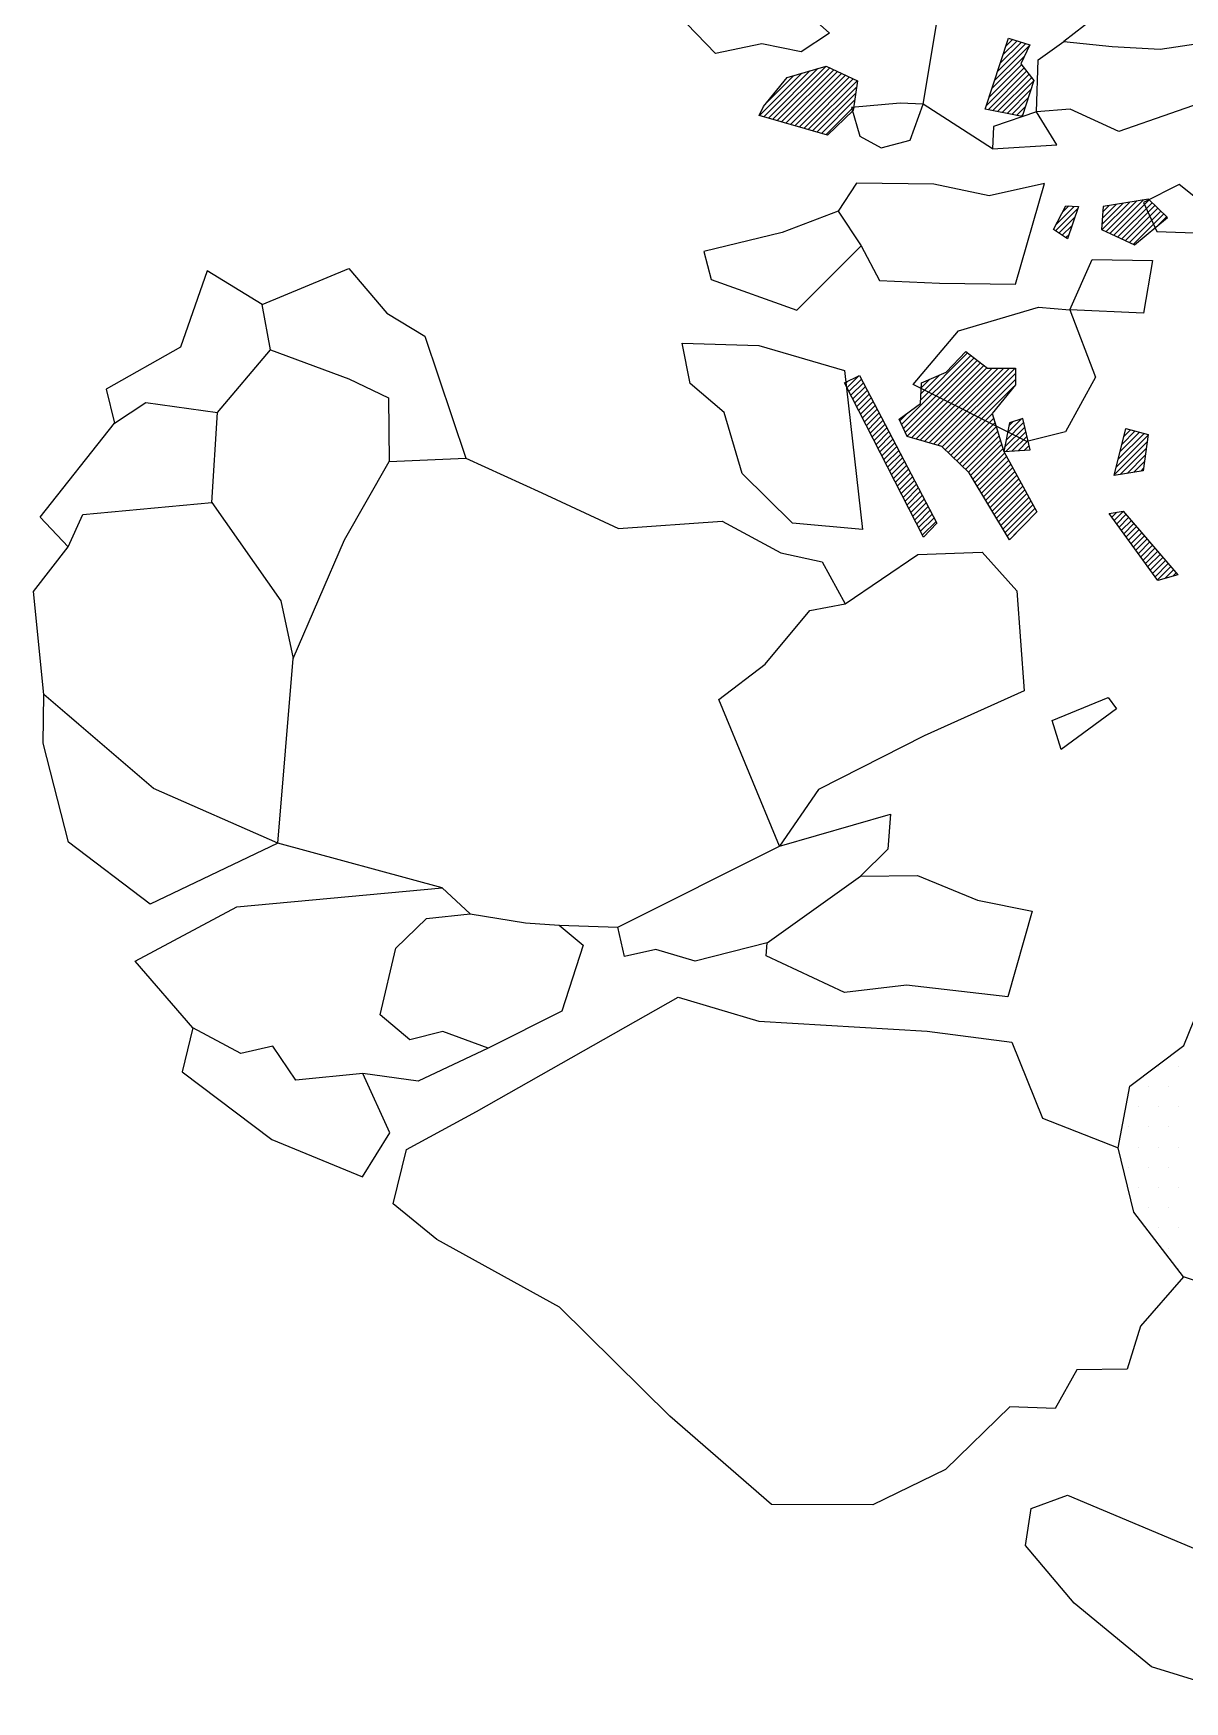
# Model space of a CAD drawing. Header units: metres. Extents: x 122 to 342, y -2090 to -1658.
# Drawn here: x 122.2 to 193.5, y -2085.6 to -1982.3 of the extents above; entities that cross this region are included whole.
import ezdxf

# ---------------------------------------------------------------- set-up
doc = ezdxf.new("R2010")
doc.units = ezdxf.units.M
doc.header["$LTSCALE"] = 25
doc.header["$MEASUREMENT"] = 0
doc.layers.get('0').update_dxf_attribs({"linetype": 'CONTINUOUS'})
for name, color, linetype in [('KNOCHEN', 2, 'CONTINUOUS'), ('KNOCHENSCHRAFF', 2, 'CONTINUOUS'), ('STEINE', 4, 'CONTINUOUS'), ('STEINESCHRAFF', 4, 'CONTINUOUS')]:
    doc.layers.add(name, color=color, linetype=linetype)

# ---------------------------------------------------------------- blocks, each defined once
blk = doc.blocks.new('*X1')
at = {"color": 0}
for p, q in [((181.72, -1985.21), (183.89, -1983.04)), ((181.89, -1984.68), (183.64, -1982.94)), ((182.06, -1984.16), (183.37, -1982.86)), ((182.23, -1983.63), (183.1, -1982.77)), ((182.41, -1983.11), (182.83, -1982.69)), ((167.43, -1987.47), (170.28, -1984.63)), ((167.71, -1987.55), (170.78, -1984.48)), ((167.98, -1987.63), (171.28, -1984.33)), ((168.25, -1987.71), (171.52, -1984.45)), ((168.53, -1987.79), (171.76, -1984.56)), ((168.8, -1987.87), (172, -1984.67)), ((181.2, -1986.79), (183.54, -1984.45)), ((181.31, -1987.04), (183.69, -1984.65)), ((181.38, -1986.26), (183.38, -1984.25)), ((181.55, -1985.73), (183.56, -1983.72)), ((167.16, -1987.4), (169.78, -1984.78)), ((167.53, -1986.67), (169.27, -1984.93)), ((169.08, -1987.95), (172.24, -1984.79)), ((169.35, -1988.03), (172.48, -1984.9)), ((169.62, -1988.11), (172.72, -1985.02)), ((169.9, -1988.19), (172.96, -1985.13)), ((170.17, -1988.27), (173.2, -1985.24)), ((170.45, -1988.35), (173.17, -1985.63)), ((181.6, -1987.09), (183.85, -1984.84)), ((181.9, -1987.15), (184.01, -1985.04)), ((182.19, -1987.21), (184.13, -1985.27)), ((170.72, -1988.43), (173.11, -1986.04)), ((170.99, -1988.51), (173.05, -1986.45)), ((182.49, -1987.27), (183.96, -1985.79)), ((182.78, -1987.33), (183.8, -1986.31)), ((171.27, -1988.59), (173, -1986.86)), ((183.07, -1987.39), (183.63, -1986.83)), ((183.37, -1987.45), (183.47, -1987.35)), ((185.92, -1993.38), (186.31, -1992.99)), ((188.35, -1994.14), (189.65, -1992.84)), ((188.36, -1994.48), (190.07, -1992.77)), ((188.38, -1993.76), (189.23, -1992.91)), ((188.4, -1993.37), (188.8, -1992.97)), ((188.6, -1994.59), (190.49, -1992.7)), ((188.85, -1994.7), (190.91, -1992.63)), ((189.09, -1994.81), (191.28, -1992.62)), ((189.33, -1994.92), (191.46, -1992.79)), ((189.58, -1995.03), (191.64, -1992.97)), ((185.48, -1994.53), (186.86, -1993.16)), ((185.54, -1994.11), (186.64, -1993.02)), ((185.69, -1994.67), (186.68, -1993.69)), ((189.82, -1995.14), (191.82, -1993.14)), ((190.06, -1995.25), (192, -1993.31)), ((190.31, -1995.36), (192.18, -1993.49)), ((191.88, -1994.14), (192.36, -1993.66)), ((185.9, -1994.81), (186.5, -1994.22)), ((186.12, -1994.95), (186.32, -1994.75)), ((175.96, -2006.53), (180.24, -2002.24)), ((177.14, -2004.99), (180.04, -2002.09)), ((176.07, -2006.77), (180.44, -2002.4)), ((176.18, -2007.01), (180.64, -2002.55)), ((176.3, -2007.25), (180.84, -2002.71)), ((176.56, -2007.34), (181.04, -2002.86)), ((176.84, -2007.42), (181.24, -2003.01)), ((177.11, -2007.5), (181.57, -2003.03)), ((177.38, -2007.58), (181.93, -2003.03)), ((177.66, -2007.65), (182.28, -2003.04)), ((177.93, -2007.73), (182.63, -2003.04)), ((178.21, -2007.81), (182.98, -2003.04)), ((172.47, -2004.01), (172.63, -2003.84)), ((172.59, -2004.24), (173.34, -2003.49)), ((172.7, -2004.48), (173.47, -2003.71)), ((172.82, -2004.71), (173.59, -2003.94)), ((172.94, -2004.94), (173.71, -2004.18)), ((177.15, -2004.63), (178.32, -2003.45)), ((177.17, -2004.26), (177.7, -2003.72)), ((178.47, -2007.9), (183, -2003.37)), ((178.65, -2008.08), (183, -2003.73)), ((178.83, -2008.25), (182.91, -2004.17)), ((173.06, -2005.18), (173.83, -2004.41)), ((173.18, -2005.41), (173.96, -2004.64)), ((173.3, -2005.65), (174.08, -2004.87)), ((173.42, -2005.88), (174.2, -2005.1)), ((173.54, -2006.11), (174.32, -2005.34)), ((173.66, -2006.35), (174.44, -2005.57)), ((173.78, -2006.58), (174.56, -2005.8)), ((173.9, -2006.82), (174.68, -2006.03)), ((174.02, -2007.05), (174.81, -2006.26)), ((175.84, -2006.29), (176.32, -2005.82)), ((179.01, -2008.42), (181.57, -2005.86)), ((179.19, -2008.6), (181.66, -2006.13)), ((179.37, -2008.77), (181.74, -2006.4)), ((182.42, -2007.49), (183.51, -2006.39)), ((182.51, -2007.04), (183.38, -2006.18)), ((182.6, -2006.6), (182.87, -2006.34)), ((174.14, -2007.28), (174.93, -2006.5)), ((174.26, -2007.52), (175.05, -2006.73)), ((174.38, -2007.75), (175.17, -2006.96)), ((174.5, -2007.99), (175.29, -2007.19)), ((174.62, -2008.22), (175.41, -2007.42)), ((179.55, -2008.95), (181.82, -2006.67)), ((179.73, -2009.12), (181.9, -2006.95)), ((179.91, -2009.3), (181.99, -2007.22)), ((182.33, -2007.93), (183.58, -2006.68)), ((182.43, -2008.18), (183.65, -2006.97)), ((182.81, -2008.16), (183.72, -2007.25)), ((189.26, -2009.14), (191.21, -2007.18)), ((189.37, -2008.67), (190.97, -2007.07)), ((189.49, -2008.2), (190.69, -2007)), ((189.6, -2007.73), (190.41, -2006.92)), ((189.72, -2007.26), (190.13, -2006.85)), ((189.84, -2006.79), (189.85, -2006.78)), ((174.74, -2008.45), (175.54, -2007.66)), ((174.86, -2008.69), (175.66, -2007.89)), ((174.98, -2008.92), (175.78, -2008.12)), ((175.1, -2009.15), (175.9, -2008.35)), ((180.09, -2009.47), (182.07, -2007.49)), ((180.23, -2009.68), (182.15, -2007.76)), ((180.36, -2009.9), (182.23, -2008.03)), ((180.5, -2010.12), (182.33, -2008.29)), ((183.19, -2008.14), (183.78, -2007.54)), ((183.56, -2008.11), (183.85, -2007.83)), ((189.14, -2009.61), (191.15, -2007.59)), ((189.48, -2009.62), (191.1, -2008)), ((189.91, -2009.55), (191.04, -2008.41)), ((175.22, -2009.39), (176.02, -2008.59)), ((175.34, -2009.62), (176.14, -2008.82)), ((175.46, -2009.86), (176.26, -2009.05)), ((175.58, -2010.09), (176.39, -2009.28)), ((175.7, -2010.32), (176.51, -2009.51)), ((180.63, -2010.34), (182.46, -2008.51)), ((180.76, -2010.56), (182.58, -2008.74)), ((180.9, -2010.78), (182.71, -2008.97)), ((181.03, -2011), (182.83, -2009.2)), ((181.16, -2011.22), (182.96, -2009.43)), ((190.33, -2009.48), (190.99, -2008.82)), ((190.76, -2009.4), (190.93, -2009.23)), ((175.82, -2010.56), (176.63, -2009.75)), ((175.94, -2010.79), (176.75, -2009.98)), ((176.06, -2011.03), (176.87, -2010.21)), ((176.18, -2011.26), (176.99, -2010.44)), ((181.3, -2011.44), (183.08, -2009.66)), ((181.43, -2011.66), (183.21, -2009.89)), ((181.56, -2011.88), (183.33, -2010.11)), ((181.69, -2012.1), (183.46, -2010.34)), ((176.3, -2011.49), (177.11, -2010.67)), ((176.41, -2011.73), (177.24, -2010.91)), ((176.53, -2011.96), (177.36, -2011.14)), ((176.65, -2012.19), (177.48, -2011.37)), ((181.83, -2012.32), (183.58, -2010.57)), ((181.96, -2012.55), (183.71, -2010.8)), ((182.09, -2012.77), (183.83, -2011.03)), ((182.23, -2012.99), (183.95, -2011.26)), ((182.36, -2013.21), (184.08, -2011.49)), ((176.77, -2012.43), (177.6, -2011.6)), ((176.89, -2012.66), (177.72, -2011.83)), ((177.01, -2012.9), (177.84, -2012.07)), ((177.13, -2013.13), (177.97, -2012.3)), ((177.25, -2013.36), (178.09, -2012.53)), ((182.49, -2013.43), (184.2, -2011.72)), ((188.82, -2012.05), (188.84, -2012.03)), ((188.97, -2012.25), (189.27, -2011.95)), ((189.12, -2012.46), (189.69, -2011.89)), ((189.27, -2012.66), (189.85, -2012.08)), ((189.42, -2012.87), (190.01, -2012.27)), ((189.57, -2013.07), (190.18, -2012.46)), ((182.63, -2013.65), (183.15, -2013.13)), ((189.72, -2013.28), (190.34, -2012.65)), ((189.86, -2013.48), (190.5, -2012.84)), ((190.01, -2013.69), (190.67, -2013.03)), ((190.16, -2013.89), (190.83, -2013.22)), ((190.31, -2014.09), (190.99, -2013.41)), ((190.46, -2014.3), (191.15, -2013.6)), ((190.61, -2014.5), (191.32, -2013.79)), ((190.76, -2014.71), (191.48, -2013.99)), ((190.91, -2014.91), (191.64, -2014.18)), ((191.05, -2015.12), (191.81, -2014.37)), ((191.2, -2015.32), (191.97, -2014.56)), ((191.35, -2015.53), (192.13, -2014.75)), ((191.5, -2015.73), (192.3, -2014.94)), ((191.65, -2015.94), (192.46, -2015.13)), ((191.8, -2016.14), (192.62, -2015.32)), ((192.25, -2016.05), (192.78, -2015.51)), ((192.75, -2015.9), (192.95, -2015.7))]:
    blk.add_line(p, q, dxfattribs=at)
blk = doc.blocks.new('*X33')
at = {"color": 0}
for p, q in [((191.875, -2046.25), (191.875, -2046.25)), ((193.125, -2046.25), (193.125, -2046.25)), ((191.25, -2047.5), (191.25, -2047.5)), ((192.5, -2047.5), (192.5, -2047.5)), ((190.625, -2048.75), (190.625, -2048.75)), ((191.875, -2048.75), (191.875, -2048.75)), ((193.125, -2048.75), (193.125, -2048.75)), ((190, -2050), (190, -2050)), ((191.25, -2050), (191.25, -2050)), ((192.5, -2050), (192.5, -2050)), ((190.625, -2051.25), (190.625, -2051.25)), ((191.875, -2051.25), (191.875, -2051.25)), ((193.125, -2051.25), (193.125, -2051.25)), ((190, -2052.5), (190, -2052.5)), ((191.25, -2052.5), (191.25, -2052.5)), ((192.5, -2052.5), (192.5, -2052.5)), ((190.625, -2053.75), (190.625, -2053.75)), ((191.875, -2053.75), (191.875, -2053.75)), ((193.125, -2053.75), (193.125, -2053.75)), ((191.25, -2055), (191.25, -2055)), ((192.5, -2055), (192.5, -2055)), ((191.875, -2056.25), (191.875, -2056.25)), ((193.125, -2056.25), (193.125, -2056.25)), ((192.5, -2057.5), (192.5, -2057.5)), ((193.125, -2058.75), (193.125, -2058.75))]:
    blk.add_line(p, q, dxfattribs=at)

msp = doc.modelspace()

# ---------------------------------------------------------------- linework, layer by layer
at = {"layer": 'KNOCHEN'}
for points in [[(181.13, -1987), (182.57, -1982.61), (183.9, -1983.02), (183.33, -1984.19), (184.15, -1985.22), (183.43, -1987.46), (181.13, -1987)], [(167.4, -1986.83), (168.88, -1985.04), (171.28, -1984.33), (173.22, -1985.25), (172.96, -1987.09), (171.38, -1988.62), (167.14, -1987.39), (167.4, -1986.83)], [(186.9, -1993.03), (186.23, -1995.02), (185.36, -1994.46), (186.13, -1992.98), (186.9, -1993.03)], [(188.43, -1993.03), (188.32, -1994.46), (190.37, -1995.39), (192.41, -1993.7), (191.24, -1992.58), (188.43, -1993.03)], [(182.63, -2013.66), (180.13, -2009.52), (178.45, -2007.88), (176.31, -2007.27), (175.8, -2006.19), (177.13, -2005.22), (177.18, -2003.95), (178.71, -2003.29), (179.94, -2002.01), (181.27, -2003.03), (183, -2003.04), (183, -2004.06), (181.57, -2005.84), (182.28, -2008.19), (184.32, -2011.92), (182.63, -2013.66)], [(177.32, -2013.5), (172.43, -2003.94), (173.35, -2003.48), (178.14, -2012.63), (177.32, -2013.5)], [(182.28, -2008.19), (183.91, -2008.09), (183.46, -2006.15), (182.64, -2006.41), (182.28, -2008.19)], [(189.12, -2009.68), (189.84, -2006.77), (191.22, -2007.13), (190.91, -2009.38), (189.12, -2009.68)], [(191.82, -2016.17), (188.81, -2012.03), (189.68, -2011.88), (193.05, -2015.82), (191.82, -2016.17)]]:
    msp.add_lwpolyline(points, dxfattribs=at)
at = {"layer": 'STEINE'}
for points in [[(181.59, -1989.45), (177.3, -1986.69), (178.18, -1981.38), (180.79, -1977.55), (183.86, -1974.54), (178.75, -1971.42), (182.43, -1969.95), (184.83, -1968.83), (187.89, -1971.28), (191.67, -1975.63), (189.88, -1979.61), (188.55, -1980.83), (185.99, -1982.82)], [(170.52, -1979.38), (170.16, -1981.11), (171.49, -1982.29), (169.75, -1983.46), (167.3, -1982.95), (164.44, -1983.56), (162.66, -1981.72), (159.85, -1980.39), (161.79, -1977.02), (164.71, -1975.95), (170.52, -1979.38)], [(184.3, -1987.16), (184.41, -1983.94), (185.99, -1982.82), (189, -1983.13), (191.96, -1983.29), (195.69, -1982.73), (195.79, -1986.15), (189.4, -1988.39), (186.39, -1987.01), (184.3, -1987.16)], [(172.86, -1986.89), (173.37, -1988.67), (174.7, -1989.39), (176.48, -1988.93), (177.3, -1986.69), (175.87, -1986.64), (172.86, -1986.89)], [(181.64, -1988.07), (181.59, -1989.45), (185.57, -1989.2), (184.3, -1987.16), (181.64, -1988.07)], [(183.01, -1997.83), (184.8, -1991.6), (181.38, -1992.36), (177.96, -1991.64), (173.16, -1991.59), (172.04, -1993.32), (173.46, -1995.47), (174.58, -1997.61), (178.31, -1997.77), (183.01, -1997.83)], [(172.04, -1993.32), (168.56, -1994.64)], [(168.56, -1994.64), (163.71, -1995.81), (164.17, -1997.55), (169.48, -1999.44), (173.46, -1995.47)], [(136.39, -1999.09), (132.97, -1997), (131.33, -2001.74), (126.73, -2004.34), (127.24, -2006.44)], [(136.89, -2001.9), (136.39, -1999.09), (141.75, -1996.86), (144.1, -1999.62), (146.44, -2001.05), (148.99, -2008.61)], [(186.38, -1999.42), (187.76, -1996.3), (191.49, -1996.36), (190.92, -1999.63), (186.38, -1999.42)], [(186.38, -1999.42), (187.95, -2003.6), (186.11, -2006.97), (183.71, -2007.58), (176.67, -2004.05), (179.48, -2000.73), (184.44, -1999.26), (186.38, -1999.42)], [(133.26, -2011.35), (133.62, -2005.78), (136.89, -2001.9), (141.74, -2003.7), (144.19, -2004.88), (144.24, -2008.81)], [(173.54, -2013.03), (169.2, -2012.62), (166.09, -2009.55), (164.97, -2005.77), (162.88, -2003.98), (162.37, -2001.48), (167.12, -2001.64), (172.43, -2003.18), (173.54, -2013.03)], [(124.37, -2014.09), (122.63, -2012.25), (127.24, -2006.44), (129.18, -2005.16), (133.62, -2005.78)], [(147.52, -2035.21), (137.36, -2032.44), (138.3, -2021), (141.47, -2013.65), (144.24, -2008.81), (148.99, -2008.61), (153.68, -2010.76), (158.43, -2012.96), (164.86, -2012.51), (168.49, -2014.46), (171.04, -2015.02), (172.46, -2017.63)], [(137.36, -2032.44), (129.66, -2029.06), (122.87, -2023.23), (122.22, -2016.85), (124.37, -2014.09), (125.29, -2012.1), (133.26, -2011.35), (137.54, -2017.43), (138.3, -2021)], [(168.41, -2032.63), (164.64, -2023.54), (167.51, -2021.35), (170.27, -2018.03), (172.46, -2017.63), (176.96, -2014.57), (180.94, -2014.42), (183.09, -2016.82), (183.54, -2023), (177.36, -2025.8), (170.82, -2029.11), (168.41, -2032.63)], [(137.36, -2032.44), (129.44, -2036.21), (124.39, -2032.37), (122.82, -2026.24), (122.87, -2023.23)], [(185.83, -2026.63), (185.27, -2024.84), (188.75, -2023.42), (189.26, -2024.13), (185.83, -2026.63)], [(167.64, -2038.61), (163.19, -2039.73), (160.74, -2039.01), (158.8, -2039.46), (158.4, -2037.63), (168.41, -2032.63), (175.26, -2030.65), (175.1, -2032.8), (173.41, -2034.48)], [(150.37, -2045.12), (146.03, -2047.16), (142.61, -2046.69), (138.47, -2047.1), (137.04, -2045), (135.05, -2045.46), (132.09, -2043.87), (128.52, -2039.73), (134.81, -2036.37), (147.52, -2035.21), (149.26, -2036.8)], [(167.64, -2038.61), (173.41, -2034.48), (176.94, -2034.43), (180.66, -2035.97), (184.03, -2036.64), (182.54, -2041.95), (176.26, -2041.22), (172.43, -2041.68), (167.58, -2039.42), (167.64, -2038.61)], [(150.37, -2045.12), (147.56, -2044.1), (145.52, -2044.6), (143.68, -2043.07), (144.66, -2038.93), (146.55, -2037.1), (149.26, -2036.8), (152.68, -2037.36), (154.77, -2037.52), (156.25, -2038.75), (154.92, -2042.83), (150.37, -2045.12)], [(154.77, -2037.52), (158.4, -2037.63)], [(200.51, -2047.74), (201.43, -2050.4), (199.94, -2051.57), (201.98, -2054.38), (201.87, -2058.92), (200.9, -2060.76), (198.4, -2060.96), (193.4, -2059.27), (190.34, -2055.28), (189.37, -2051.3), (190.09, -2047.47), (193.42, -2044.97), (195.87, -2038.95), (197.1, -2038.8), (200.51, -2047.74)], [(193.4, -2059.27), (190.74, -2062.33), (189.92, -2064.99), (186.8, -2065.03), (185.47, -2067.43), (182.66, -2067.32), (178.68, -2071.2), (174.18, -2073.39), (167.9, -2073.38), (161.62, -2067.91), (154.79, -2061.16), (147.19, -2056.96), (144.48, -2054.76), (145.31, -2051.4), (149.65, -2049.05), (162.12, -2041.97), (167.12, -2043.46), (177.54, -2044.08), (182.79, -2044.75), (184.68, -2049.46), (189.37, -2051.3)], [(132.09, -2043.87), (131.42, -2046.58), (136.98, -2050.77), (142.6, -2053.08), (144.29, -2050.37), (142.61, -2046.69)], [(183.62, -2075.9), (183.98, -2073.61), (186.23, -2072.79), (197.66, -2077.61), (205.57, -2080.17), (202.86, -2084.35), (198.37, -2085.57), (191.43, -2083.42), (186.63, -2079.48), (183.62, -2075.9)]]:
    msp.add_lwpolyline(points, dxfattribs=at)
msp.add_lwpolyline([(191.75, -1994.57), (194.66, -1994.68), (195.17, -1993.3), (193.13, -1991.66), (190.93, -1992.78)], close=True, dxfattribs=at)

# ---------------------------------------------------------------- block references
at = {"layer": 'KNOCHENSCHRAFF'}
msp.add_blockref('*X1', (0, 0), dxfattribs=at)
at = {"layer": 'STEINESCHRAFF'}
msp.add_blockref('*X33', (0, 0), dxfattribs=at)

doc.saveas('drawing.dxf')
